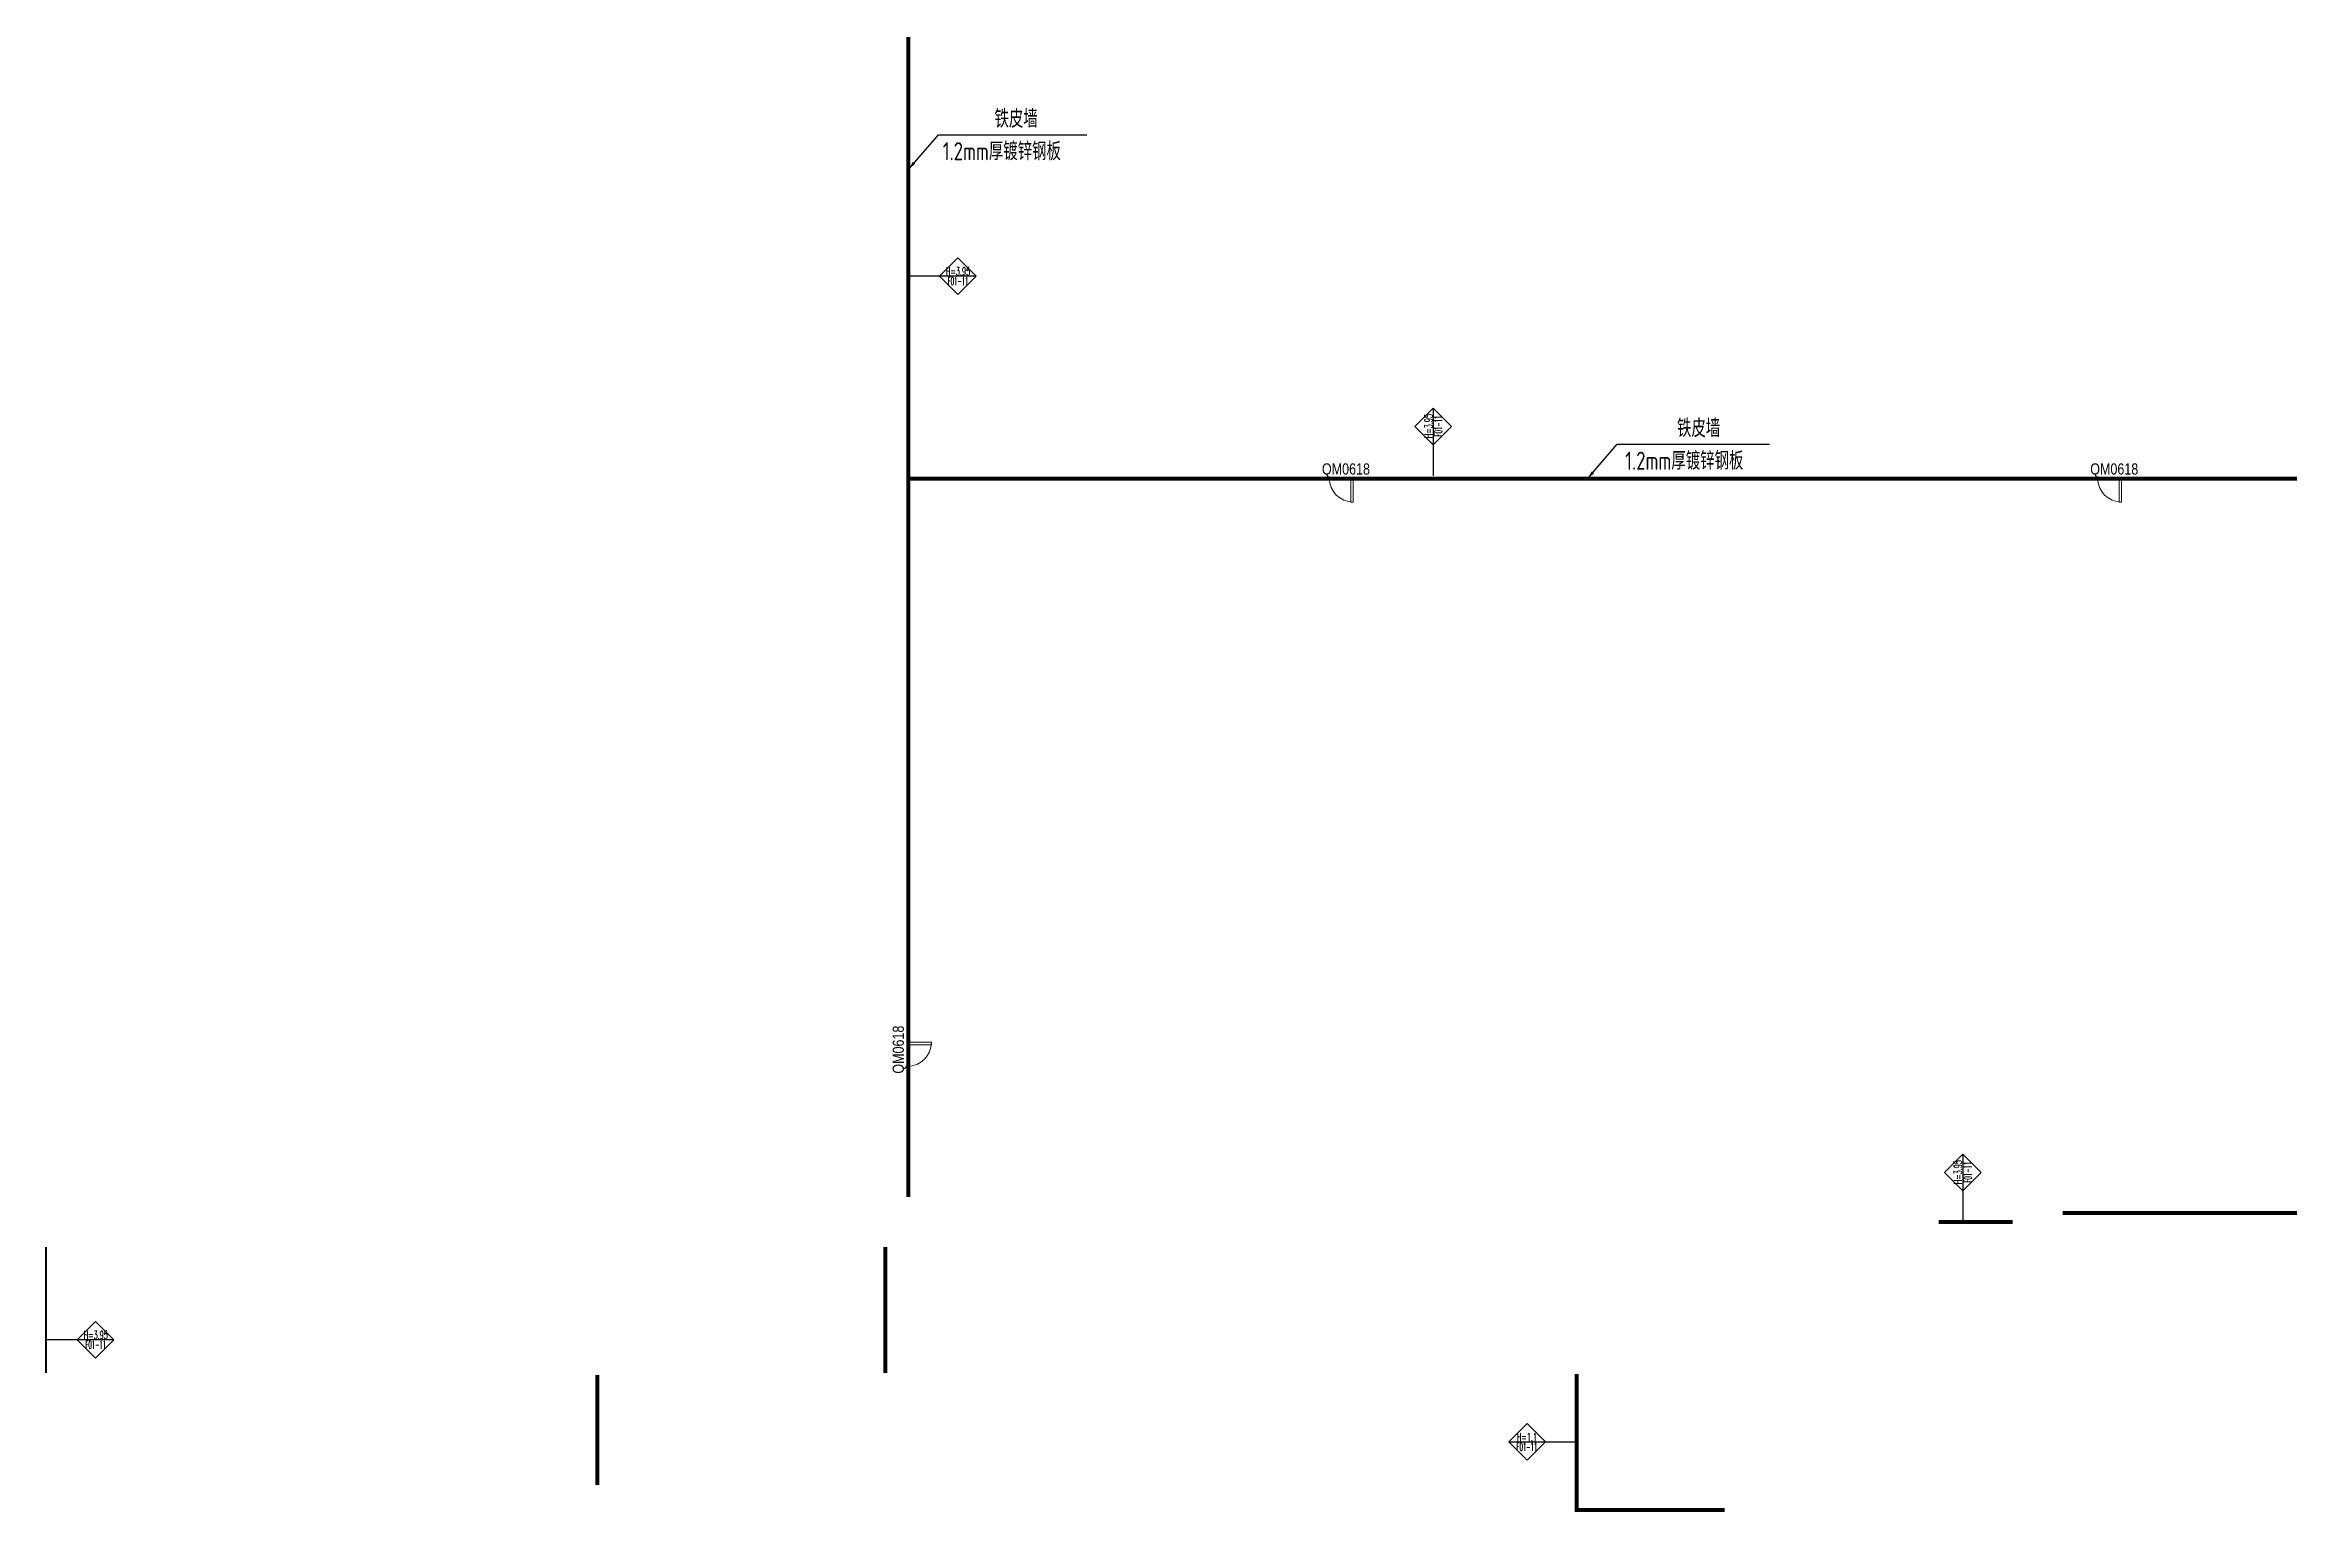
# Model space of a CAD drawing. Header units: millimetres. Extents: x -50 to 244125, y 1275 to 158150.
# Drawn here: x 187800 to 244125, y 43150 to 79817 of the extents above; entities that cross this region are included whole.
import ezdxf
from ezdxf.enums import TextEntityAlignment as Align

# ---------------------------------------------------------------- set-up
doc = ezdxf.new("R2010")
doc.units = ezdxf.units.MM
doc.header["$LTSCALE"] = 20
for name, color, linetype in [('0-A-标注', 53, 'Continuous'), ('K-AREA_TEXT', 4, 'Continuous'), ('K-CEIL-DIV-Ceiling to Roof', 210, 'Continuous'), ('K-PART-TEXT', 4, 'Continuous')]:
    doc.layers.add(name, color=color, linetype=linetype)
doc.layers.add('K-PART-DOOR', color=10, linetype='Continuous', lineweight=18)
doc.styles.add('Arial', font='arial.ttf', dxfattribs={"width": 0.8, "height": 5.592013})
doc.styles.add('EDRI-COM', font='tssdeng.shx', dxfattribs={"width": 0.8, "bigfont": 'hztxt.shx'})
doc.styles.add('Romans', font='romans.shx', dxfattribs={"width": 0.8, "bigfont": 'gbhzfs.shx'})
doc.dimstyles.new('MW_DIM_TICK_035_150', dxfattribs={"dimscale": 150, "dimtxt": 3, "dimasz": 1.5, "dimexe": 1.6, "dimexo": 0.825, "dimgap": 1, "dimtad": 1, "dimdec": 0, "dimzin": 12, "dimdsep": 46, "dimtxsty": 'EDRI-COM', "dimblk": 'ARCHTICK', "dimcen": 1, "dimclrd": 256, "dimclre": 256, "dimclrt": 256, "dimadec": 0, "dimazin": 3, "dimtfac": 1, "dimtdec": 0, "dimtix": 1, "dimtmove": 2, "dimatfit": 1, "dimfxl": 1.25, "dimtolj": 1, "dimtzin": 0, "dimlwd": -1, "dimlwe": -1, "dimarcsym": 1})

# ---------------------------------------------------------------- blocks, each defined once
blk = doc.blocks.new('单开门 1000X2000')
blk.add_lwpolyline([(9, -6), (107, -6), (107, 994), (9, 994)], close=True)
blk.add_arc((9, -6), 1000, 0, 90)
blk = doc.blocks.new('_ArchTick')
at = {"color": 0, "linetype": 'ByBlock', "const_width": 0.4}
blk.add_lwpolyline([(-0.5, -0.5), (0.5, 0.5)], dxfattribs=at)
blk = doc.blocks.new('2AHC-3.1')
for points in [[(0, 458), (-458, 0), (0, -458), (458, 0), (0, 458)], [(-458, 0), (458, 0)], [(458, 0), (1236, 0)]]:
    blk.add_lwpolyline(points)
at = {"ltscale": 0.7, "style": 'Romans', "width": 0.6}
for tag, p in [('2AHC', (-7, 123)), ('H3.1', (-7, -121))]:
    blk.add_attdef(tag, text='', height=200, dxfattribs=at).set_placement(p, align=Align.MIDDLE)

msp = doc.modelspace()

# ---------------------------------------------------------------- linework, layer by layer
at = {"layer": 'K-CEIL-DIV-Ceiling to Roof'}
for points, const_width in [([(209375, 107375), (209375, 51025)], 100), ([(209425, 68974), (244075, 68975)], 100), ([(187825, 49773), (187825, 46625)], 50), ([(208800, 46625), (208800, 49775)], 100)]:
    msp.add_lwpolyline(points, dxfattribs=dict(at, const_width=const_width))
at = {"layer": 'K-CEIL-DIV-Ceiling to Roof', "ltscale": 20, "const_width": 100}
for points in [[(235125, 50400), (236975, 50400)], [(238225, 50625), (244075, 50625)], [(201600, 43825), (201600, 46575)], [(226075, 46600), (226075, 43200), (229775, 43200)]]:
    msp.add_lwpolyline(points, dxfattribs=at)

# ---------------------------------------------------------------- block references
at = {"layer": '0-A-标注'}
ref = msp.add_blockref('2AHC-3.1', (210611, 74040), dxfattribs=dict(at, rotation=180))
ref.add_attrib('H3.1', 'H=3.95', dxfattribs={"layer": '0', "ltscale": 0.7, "height": 200, "style": 'Romans', "width": 0.6}).set_placement((210617, 74161), align=Align.MIDDLE)
ref.add_attrib('2AHC', 'F01-11', dxfattribs={"layer": '0', "ltscale": 0.7, "height": 200, "style": 'Romans', "width": 0.4}).set_placement((210617, 73917), align=Align.MIDDLE)
ref = msp.add_blockref('2AHC-3.1', (222493, 70285), dxfattribs=dict(at, rotation=270))
ref.add_attrib('H3.1', 'H=3.95', dxfattribs={"layer": '0', "ltscale": 0.7, "height": 200, "rotation": 90, "style": 'Romans', "width": 0.6}).set_placement((222372, 70292), align=Align.MIDDLE)
ref.add_attrib('2AHC', 'F01-11', dxfattribs={"layer": '0', "ltscale": 0.7, "height": 200, "rotation": 90, "style": 'Romans', "width": 0.4}).set_placement((222616, 70292), align=Align.MIDDLE)
ref = msp.add_blockref('2AHC-3.1', (235726, 51636), dxfattribs=dict(at, rotation=270))
ref.add_attrib('H3.1', 'H=3.95', dxfattribs={"layer": '0', "ltscale": 0.7, "height": 200, "rotation": 90, "style": 'Romans', "width": 0.6}).set_placement((235605, 51642), align=Align.MIDDLE)
ref.add_attrib('2AHC', 'F01-11', dxfattribs={"layer": '0', "ltscale": 0.7, "height": 200, "rotation": 90, "style": 'Romans', "width": 0.4}).set_placement((235849, 51642), align=Align.MIDDLE)
ref = msp.add_blockref('2AHC-3.1', (189061, 47452), dxfattribs=dict(at, rotation=180))
ref.add_attrib('H3.1', 'H=3.95', dxfattribs={"layer": '0', "ltscale": 0.7, "height": 200, "style": 'Romans', "width": 0.6}).set_placement((189067, 47573), align=Align.MIDDLE)
ref.add_attrib('2AHC', 'F01-11', dxfattribs={"layer": '0', "ltscale": 0.7, "height": 200, "style": 'Romans', "width": 0.4}).set_placement((189067, 47329), align=Align.MIDDLE)
ref = msp.add_blockref('2AHC-3.1', (224839, 44900), dxfattribs=dict(at, xscale=-1, rotation=180))
ref.add_attrib('H3.1', 'H=1.1', dxfattribs={"layer": '0', "ltscale": 0.7, "height": 200, "style": 'Romans', "width": 0.6}).set_placement((224833, 45021), align=Align.MIDDLE)
ref.add_attrib('2AHC', 'F01-11', dxfattribs={"layer": '0', "ltscale": 0.7, "height": 200, "style": 'Romans', "width": 0.4}).set_placement((224833, 44777), align=Align.MIDDLE)
at = {"layer": 'K-PART-DOOR', "xscale": 0.6, "yscale": 0.6, "zscale": 0.6}
for p, rotation in [((220499, 68990), 179.9999999999999), ((239699, 68990), 179.9999999999999), ((209353, 54894), 270)]:
    msp.add_blockref('单开门 1000X2000', p, dxfattribs=dict(at, rotation=rotation))

# ---------------------------------------------------------------- texts
at = {"layer": 'K-AREA_TEXT', "style": 'Arial', "width": 0.8}
for p in [(219710, 69221), (238910, 69221)]:
    msp.add_text('QM0618', height=280, dxfattribs=at).set_placement(p, align=Align.MIDDLE_LEFT)
msp.add_text('QM0618', height=280, rotation=90, dxfattribs=at).set_placement((209121, 54106), align=Align.MIDDLE_LEFT)
at = {"layer": 'K-PART-TEXT', "style": 'EDRI-COM', "width": 0.8}
for s, p in [('铁皮墙', (211527, 77750)), ('1.2mm厚镀锌钢板', (210233, 76937)), ('铁皮墙', (228583, 70015)), ('1.2mm厚镀锌钢板', (227289, 69201))]:
    msp.add_text(s, height=450, dxfattribs=at).set_placement(p)

# ---------------------------------------------------------------- leaders
at = {"layer": 'K-PART-TEXT'}
for points in [[(209368, 76701), (210125, 77573), (213838, 77573)], [(226334, 68966), (227091, 69838), (230895, 69838)]]:
    msp.add_leader(points, dimstyle='MW_DIM_TICK_035_150', override={"dimgap": 1, "dimtad": 1}, dxfattribs=at)

doc.saveas('drawing.dxf')
